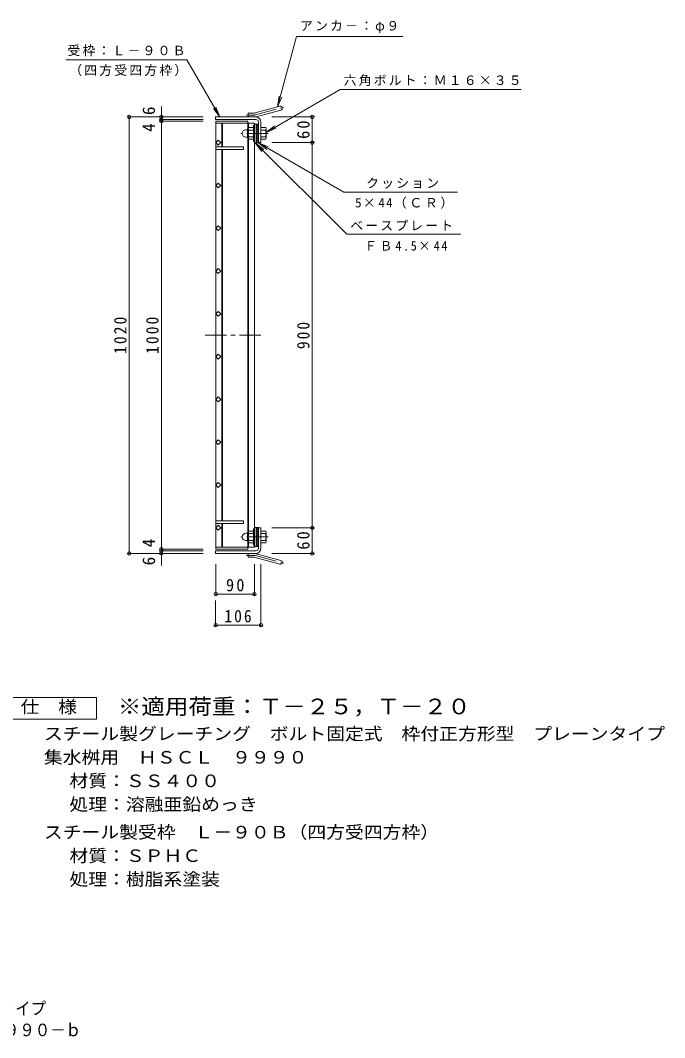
# Model space of a CAD drawing. Units: millimetres at full size, sheet at 1:10. Extents: x -1436 to 1780, y -1372 to 1204.
# Drawn here: x 274 to 1780, y -1372 to 1005 of the extents above; entities that cross this region are included whole.
import ezdxf
from ezdxf.enums import TextEntityAlignment as Align

# ---------------------------------------------------------------- set-up
doc = ezdxf.new("R2010")
doc.units = ezdxf.units.MM
doc.header["$LTSCALE"] = 10
doc.header["$PDMODE"] = 32
doc.header["$PDSIZE"] = 8
doc.linetypes.add('CHAIN1', pattern=[8, 5, -1, 1, -1])
doc.linetypes.add('CHAIN2', pattern=[12, 9, -1, 1, -1])
for name, color, linetype, lineweight in [('C-1', 2, 'Continuous', 9), ('C-2', 3, 'Continuous', 9), ('C-4', 7, 'Continuous', 9), ('C-5', 7, 'Continuous', 9), ('F-F_F-Fﾚｲﾔ', 2, 'Continuous', 9)]:
    doc.layers.add(name, color=color, linetype=linetype, lineweight=lineweight)
doc.layers.add('F-5_F-5ﾚｲﾔ', color=3, linetype='Continuous')
doc.styles.add('ＭＳ ゴシック', font='')
doc.styles.get('ＭＳ ゴシック').set_extended_font_data('MS Gothic')

msp = doc.modelspace()

# ---------------------------------------------------------------- linework, layer by layer
at = {"layer": 'C-1'}
for p, q in [((806.3, 779.61), (806.3, 788.61)), ((820.11, 788.61), (806.3, 788.61)), ((822.44, 788.92), (880.63, 804.51)), ((824.77, 780.22), (882.96, 795.82)), ((730.29, 773.61), (730.29, 779.61)), ((824.3, 779.61), (730.29, 779.61)), ((824.3, 773.61), (730.29, 773.61)), ((825.3, 719.11), (825.3, 763.11)), ((830.3, 763.11), (825.3, 763.11)), ((830.3, 756.03), (825.3, 761.03)), ((830.3, 760.27), (827.46, 763.11)), ((830.3, 767.61), (830.3, 719.11)), ((836.3, 767.61), (836.3, 719.61)), ((800.99, 749.61), (804.5, 749.61)), ((804.5, 731.91), (804.5, 750.31)), ((806.3, 752.11), (806.5, 752.11)), ((806.5, 751.86), (806.5, 730.36)), ((818.5, 754.61), (807.53, 754.61)), ((818.5, 749.11), (807.53, 749.11)), ((818.5, 760.11), (818.5, 722.11)), ((820.8, 760.11), (818.5, 760.11)), ((830.3, 751.79), (825.3, 756.79)), ((830.3, 747.54), (825.3, 752.54)), ((830.3, 743.3), (825.3, 748.3)), ((830.3, 739.06), (825.3, 744.06)), ((830.3, 734.82), (825.3, 739.82)), ((836.3, 754.61), (847.26, 754.61)), ((836.3, 749.11), (847.26, 749.11)), ((848.5, 752.11), (848.3, 752.11)), ((848.3, 751.86), (848.3, 730.36)), ((801, 732.61), (804.5, 732.61)), ((806.3, 730.11), (806.5, 730.11)), ((818.5, 733.11), (807.53, 733.11)), ((818.5, 727.61), (807.53, 727.61)), ((820.8, 722.11), (818.5, 722.11)), ((830.3, 730.57), (825.3, 735.57)), ((830.3, 726.33), (825.3, 731.33)), ((830.3, 722.09), (825.3, 727.09)), ((829.03, 719.11), (825.3, 722.85)), ((830.3, 719.11), (825.3, 719.11)), ((830.3, 719.61), (836.3, 719.61)), ((836.3, 733.11), (847.26, 733.11)), ((836.3, 727.61), (847.26, 727.61)), ((848.5, 730.11), (848.3, 730.11)), ((818.5, -188.39), (807.53, -188.39)), ((818.5, -220.89), (818.5, -182.89)), ((820.8, -182.89), (818.5, -182.89)), ((825.3, -179.89), (825.3, -223.89)), ((830.3, -179.89), (825.3, -179.89)), ((829.03, -179.89), (825.3, -183.63)), ((830.3, -182.87), (825.3, -187.87)), ((830.3, -187.11), (825.3, -192.11)), ((830.3, -228.39), (830.3, -179.89)), ((830.3, -180.39), (836.3, -180.39)), ((836.3, -228.39), (836.3, -180.39)), ((836.3, -188.39), (847.26, -188.39)), ((800.99, -210.39), (804.5, -210.39)), ((801, -193.39), (804.5, -193.39)), ((804.5, -192.69), (804.5, -211.09)), ((806.3, -190.89), (806.5, -190.89)), ((806.3, -212.89), (806.5, -212.89)), ((806.5, -212.64), (806.5, -191.14)), ((818.5, -193.89), (807.53, -193.89)), ((818.5, -209.89), (807.53, -209.89)), ((830.3, -191.35), (825.3, -196.35)), ((830.3, -195.6), (825.3, -200.6)), ((830.3, -199.84), (825.3, -204.84)), ((830.3, -204.08), (825.3, -209.08)), ((830.3, -208.32), (825.3, -213.32)), ((830.3, -212.57), (825.3, -217.57)), ((836.3, -193.89), (847.26, -193.89)), ((836.3, -209.89), (847.26, -209.89)), ((848.5, -190.89), (848.3, -190.89)), ((848.3, -212.64), (848.3, -191.14)), ((848.5, -212.89), (848.3, -212.89)), ((730.29, -234.39), (730.29, -240.39)), ((824.3, -234.39), (730.29, -234.39)), ((818.5, -215.39), (807.53, -215.39)), ((820.8, -220.89), (818.5, -220.89)), ((830.3, -216.81), (825.3, -221.81)), ((830.3, -223.89), (825.3, -223.89)), ((830.3, -221.05), (827.46, -223.89)), ((836.3, -215.39), (847.26, -215.39)), ((824.3, -240.39), (730.29, -240.39)), ((806.3, -240.39), (806.3, -249.39)), ((820.11, -249.39), (806.3, -249.39)), ((822.44, -249.7), (880.63, -265.29)), ((824.77, -241), (882.96, -256.6))]:
    msp.add_line(p, q, dxfattribs=at)
at = {"layer": 'C-1', "linetype": 'CHAIN1'}
for p, q in [((823.6, 784.57), (888.77, 802.03)), ((820.11, 784.11), (802.49, 784.11)), ((853.35, 741.11), (789.19, 741.11)), ((853.35, -201.89), (789.19, -201.89)), ((820.11, -244.89), (802.49, -244.89)), ((823.6, -245.35), (888.77, -262.81))]:
    msp.add_line(p, q, dxfattribs=at)
at = {"layer": 'C-1'}
for centre, radius, start, end in [((820.11, 797.61), 9, 270, 285.00002), ((881.8, 800.16), 4.5, 285.00014, 104.99991), ((820.11, 797.61), 18, 270, 285), ((824.3, 767.61), 12, 0, 90), ((824.3, 767.61), 6, 0, 90), ((800.99, 741.12), 8.49, 90, 180), ((801, 741.11), 8.5, 180, 270), ((806.3, 750.31), 1.8, 90, 180), ((810.65, 751.86), 4.16, 138.61835, 221.37988), ((830.5, 741.11), 24, 160.52881, 199.47119), ((824.29, 741.11), 24, 340.52881, 19.47119), ((844.14, 751.86), 4.16, 318.62012, 41.38165), ((806.3, 731.91), 1.8, 180, 270), ((810.65, 730.36), 4.16, 138.62012, 221.38165), ((844.14, 730.36), 4.16, 318.61835, 41.37988), ((810.65, -191.14), 4.16, 138.61835, 221.37988), ((844.14, -191.14), 4.16, 318.62012, 41.38165), ((801, -201.89), 8.5, 90, 180), ((800.99, -201.9), 8.49, 180, 270), ((806.3, -192.69), 1.8, 90, 180), ((806.3, -211.09), 1.8, 180, 270), ((810.65, -212.64), 4.16, 138.62012, 221.38165), ((830.5, -201.89), 24, 160.52881, 199.47119), ((824.29, -201.89), 24, 340.52881, 19.47119), ((844.14, -212.64), 4.16, 318.61835, 41.37988), ((824.3, -228.39), 6, 270, 0), ((824.3, -228.39), 12, 270, 0), ((820.11, -258.39), 18, 75, 90), ((820.11, -258.39), 9, 74.99998, 90), ((881.8, -260.94), 4.5, 255.00009, 74.99986)]:
    msp.add_arc(centre, radius, start, end, dxfattribs=at)
at = {"layer": 'C-1', "linetype": 'CHAIN2'}
for centre, start, end in [((820.11, 797.61), 270, 284.99995), ((820.11, -258.39), 75.00005, 90)]:
    msp.add_arc(centre, 13.5, start, end, dxfattribs=at)
at = {"layer": 'C-2'}
for p, q in [((730.79, 769.61), (805.79, 769.61)), ((730.79, -230.39), (730.79, 769.61)), ((730.79, 765.11), (820.8, 765.11)), ((744.79, 765.11), (744.79, 709.61)), ((746.3, 709.61), (746.3, 765.11)), ((805.3, 765.11), (805.3, 751.81)), ((805.79, 769.61), (805.79, 765.11)), ((806.79, 765.11), (806.79, 753.41)), ((820.79, 765.11), (820.79, -225.89)), ((825.29, 763.11), (820.8, 763.11)), ((825.29, 719.11), (825.29, 763.11)), ((805.3, 730.41), (805.3, -191.19)), ((806.79, 728.81), (806.79, -189.59)), ((825.29, 719.11), (820.79, 719.11)), ((730.79, 709.61), (795.79, 709.61)), ((730.79, 703.61), (795.79, 703.61)), ((744.79, 703.61), (744.79, -164.39)), ((746.3, -164.39), (746.3, 703.61)), ((795.79, 709.61), (795.79, 703.61)), ((730.79, -164.39), (795.79, -164.39)), ((795.79, -170.39), (795.79, -164.39)), ((730.79, -170.39), (795.79, -170.39)), ((744.79, -170.39), (744.79, -225.89)), ((746.3, -225.89), (746.3, -170.39)), ((825.29, -179.89), (820.79, -179.89)), ((825.29, -179.89), (825.29, -223.89)), ((805.3, -212.62), (805.3, -225.89)), ((730.79, -225.89), (820.8, -225.89)), ((730.79, -230.39), (805.79, -230.39)), ((805.79, -230.39), (805.79, -225.89)), ((806.79, -214.19), (806.79, -225.89)), ((825.29, -223.89), (820.8, -223.89))]:
    msp.add_line(p, q, dxfattribs=at)
at = {"layer": 'C-2', "linetype": 'CHAIN1'}
msp.add_line((705.92, 269.61), (844.75, 269.61), dxfattribs=at)
at = {"layer": 'C-2'}
for points in [[(742.11, 719.61), (736.45, 713.95), (730.79, 719.61), (736.45, 725.27)], [(742.11, 619.61), (736.45, 613.95), (730.79, 619.61), (736.45, 625.27)], [(742.11, 519.61), (736.45, 513.95), (730.79, 519.61), (736.45, 525.27)], [(742.11, 419.61), (736.45, 413.95), (730.79, 419.61), (736.45, 425.27)], [(742.11, 319.61), (736.45, 313.95), (730.79, 319.61), (736.45, 325.27)], [(742.11, 219.61), (736.45, 213.95), (730.79, 219.61), (736.45, 225.27)], [(742.11, 119.61), (736.45, 113.95), (730.79, 119.61), (736.45, 125.27)], [(742.11, 19.61), (736.45, 13.95), (730.79, 19.61), (736.45, 25.27)], [(742.11, -80.39), (736.45, -86.05), (730.79, -80.39), (736.45, -74.73)], [(742.11, -180.39), (736.45, -186.05), (730.79, -180.39), (736.45, -174.73)]]:
    msp.add_lwpolyline(points, close=True, dxfattribs=at)
at = {"layer": 'C-4'}
for p, q in [((603.3, 773.61), (603.3, 804.06)), ((525.3, 779.61), (700.8, 779.61)), ((528.3, -240.39), (528.3, 779.61)), ((600.3, 773.61), (700.8, 773.61)), ((600.3, 769.61), (700.8, 769.61)), ((603.3, 769.61), (603.3, 773.61)), ((603.3, -230.39), (603.3, 769.61)), ((959.3, 779.61), (861.3, 779.61)), ((956.3, 719.61), (956.3, 779.61)), ((959.3, 719.61), (861.3, 719.61)), ((956.3, -180.39), (956.3, 719.61)), ((959.3, -180.39), (861.3, -180.39)), ((956.3, -240.39), (956.3, -180.39)), ((600.3, -230.39), (700.8, -230.39)), ((600.3, -234.39), (700.8, -234.39)), ((603.3, -234.39), (603.3, -230.39)), ((603.3, -268.27), (603.3, -234.39)), ((525.3, -240.39), (700.8, -240.39)), ((959.3, -240.39), (861.3, -240.39)), ((730.8, -338.39), (730.8, -265.39)), ((820.8, -338.39), (820.8, -265.39)), ((836.3, -410.89), (836.3, -265.39)), ((730.3, -410.89), (730.3, -350.4)), ((730.8, -335.39), (820.8, -335.39)), ((730.29, -407.89), (836.3, -407.89))]:
    msp.add_line(p, q, dxfattribs=at)
for p in [(528.3, 779.61), (603.3, 779.61), (603.3, 773.61), (603.3, 769.61), (956.3, 779.61), (956.3, 719.61), (956.3, -180.39), (528.3, -240.39), (603.3, -230.39), (603.3, -234.39), (603.3, -240.39), (956.3, -240.39), (730.8, -335.39), (820.8, -335.39), (730.29, -407.89), (836.3, -407.89)]:
    msp.add_point(p, dxfattribs=at)
at = {"layer": 'C-5'}
for p, q in [((875.24, 803.07), (919.3, 967.5)), ((1167.64, 967.5), (919.3, 967.5)), ((379.8, 913.25), (663.14, 913.25)), ((740.3, 779.61), (663.14, 913.25)), ((848.3, 743.68), (1021.37, 843.61)), ((1021.37, 843.61), (1444.71, 843.61)), ((875.24, 803.07), (878.51, 827.85)), ((875.24, 803.07), (884.81, 826.16)), ((740.3, 779.61), (725.08, 799.44)), ((740.3, 779.61), (730.73, 802.71)), ((848.3, 743.68), (868.13, 758.9)), ((848.3, 743.68), (871.39, 753.25)), ((823.05, 719.11), (838.26, 699.28)), ((823.05, 719.11), (842.88, 703.89)), ((830.3, 719.11), (850.13, 703.89)), ((830.3, 719.11), (1030.25, 603.66)), ((830.3, 719.11), (853.39, 709.54)), ((1030.25, 603.66), (1296.09, 603.66))]:
    msp.add_line(p, q, dxfattribs=at)
msp.add_lwpolyline([(823.05, 719.11), (1036.71, 505.45), (1302.54, 505.45)], dxfattribs=at)
at = {"layer": 'F-F_F-Fﾚｲﾔ'}
msp.add_lwpolyline([(226.57, -627.41), (226.57, -577.41), (451.57, -577.41), (451.57, -627.41)], close=True, dxfattribs=at)

# ---------------------------------------------------------------- texts
at = {"layer": 'C-4', "color": 2, "style": 'ＭＳ ゴシック'}
for s, p in [('6', (597.3, 784.06)), ('4', (597.3, 744.81)), ('4', (597.3, -226.11)), ('6', (597.3, -268.27))]:
    msp.add_text(s, height=29.33, rotation=90, dxfattribs=at).set_placement(p, align=Align.BOTTOM_LEFT)
at = {"layer": 'C-4', "color": 2, "char_height": 29.33, "attachment_point": 7, "rotation": 90, "style": 'ＭＳ ゴシック'}
for s, insert in [('\\T1.27;\\W0.95;60', (950.3, 728.36)), ('\\T1.28;\\W0.9;1020', (522.3, 225.86)), ('\\T1.28;\\W0.9;1000', (597.3, 225.86)), ('\\T1.27;\\W0.9;900', (950.3, 237.11)), ('\\T1.27;\\W0.95;60', (950.3, -231.64))]:
    msp.add_mtext(s, dxfattribs=dict(at, insert=insert))
at = {"layer": 'C-4', "color": 2, "char_height": 29.33, "attachment_point": 7, "style": 'ＭＳ ゴシック'}
for s, insert in [('\\T1.27;\\W0.95;90', (754.55, -329.39)), ('\\T1.27;\\W0.9;106', (750.8, -401.89))]:
    msp.add_mtext(s, dxfattribs=dict(at, insert=insert))
at = {"layer": 'C-5', "char_height": 21.99, "attachment_point": 7, "style": 'ＭＳ ゴシック'}
for s, insert in [('\\T1.17;アンカ－：φ９', (927.64, 975.83)), ('\\T1.17;受枠：Ｌ－９０Ｂ', (383.97, 921.58)), ('\\T1.17;（四方受四方枠）', (388.14, 874.92)), ('\\T1.17;六角ボルト：Ｍ１６×３５', (1029.71, 851.94)), ('\\T1.17;クッション', (1082.34, 612)), ('\\T1.21;5×44（ＣＲ）', (1056.5, 565.33)), ('\\T1.17;ベースプレート', (1045.04, 513.78)), ('\\T1.26;\\W0.95;ＦＢ4.5×44', (1078.79, 467.12))]:
    msp.add_mtext(s, dxfattribs=dict(at, insert=insert))
at = {"layer": 'F-5_F-5ﾚｲﾔ', "style": 'ＭＳ ゴシック', "width": 1.1}
msp.add_text('※適用荷重：Ｔ－２５，Ｔ－２０', height=36.66, dxfattribs=at).set_placement((501.57, -627.41), align=Align.BOTTOM_LEFT)
at = {"layer": 'F-F_F-Fﾚｲﾔ', "style": 'ＭＳ ゴシック'}
for s, width, p in [('仕\u3000様', 1.1, (274.07, -622.41)), ('スチール製グレーチング\u3000ボルト固定式\u3000枠付正方形型\u3000プレーンタイプ', 1.1, (328.66, -685.33)), ('集水桝用\u3000ＨＳＣＬ\u3000９９９０', 1.1, (328.66, -740.33)), ('材質：ＳＳ４００', 1.1, (388.37, -795.33)), ('処理：溶融亜鉛めっき', 1.1, (388.37, -850.33)), ('スチール製受枠\u3000Ｌ－９０Ｂ（四方受四方枠）', 1.1, (328.66, -915.33)), ('材質：ＳＰＨＣ', 1.1, (388.37, -970.33)), ('処理：樹脂系塗装', 1.1, (388.37, -1025.33)), ('スチール製グレーチング\u3000ボルト固定式\u3000枠付正方形型\u3000プレーンタイプ', 0.9, (-854.33, -1327.12)), ('集水桝用\u3000クッション付\u3000ＨＳＣＬ\u3000９９９０－ｂ', 0.9, (-412.63, -1377.48))]:
    msp.add_text(s, height=29.33, dxfattribs=dict(at, width=width)).set_placement(p, align=Align.BOTTOM_LEFT)

doc.saveas('drawing.dxf')
